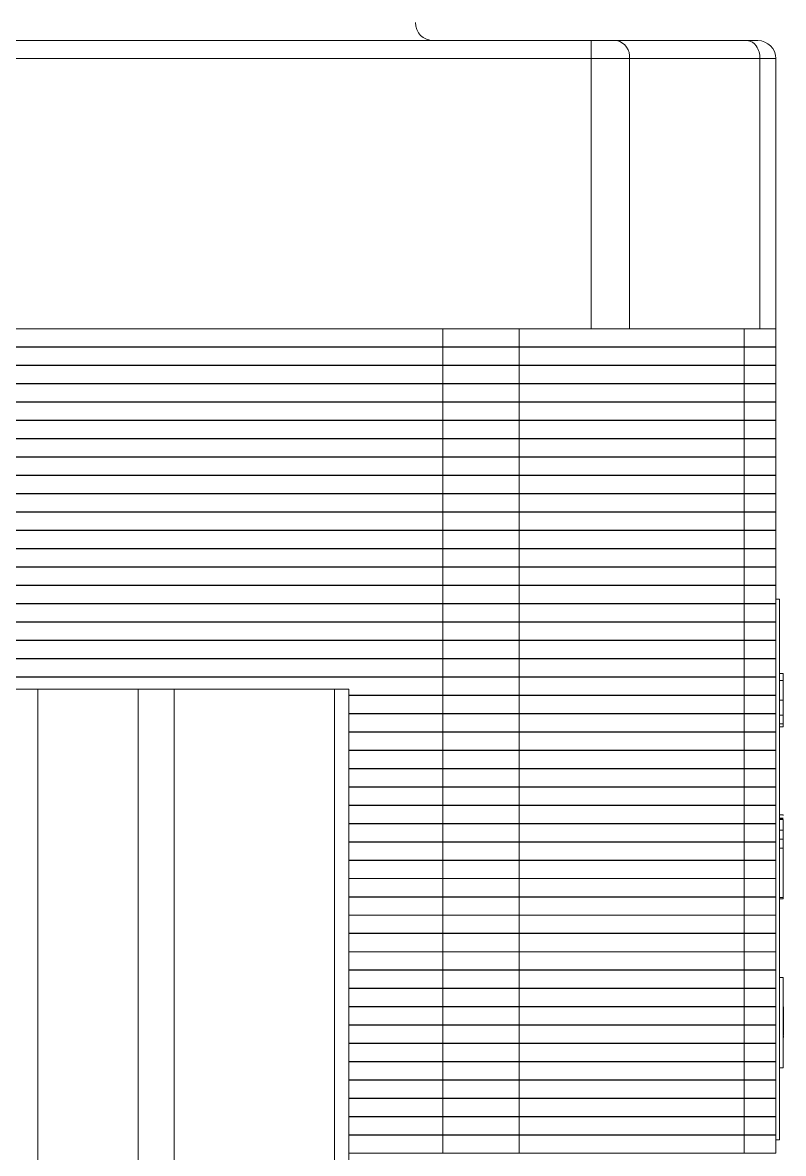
# Model space of a CAD drawing. Header units: millimetres. Extents: x -489 to 1607, y 116 to 1738.
# Drawn here: x -259.93 to -238.83, y 1331.75 to 1363.12 of the extents above; entities that cross this region are included whole.
import ezdxf

# ---------------------------------------------------------------- set-up
doc = ezdxf.new("R2010")
doc.units = ezdxf.units.MM

msp = doc.modelspace()

# ---------------------------------------------------------------- linework, layer by layer
at = {"color": 7, "linetype": 'Continuous', "lineweight": 15}
for p, q in [((-244.16, 1362.624), (-275.918, 1362.624)), ((-244.16, 1362.624), (-244.16, 1362.477)), ((-244.16, 1362.124), (-244.16, 1362.477)), ((-239.832, 1362.624), (-243.453, 1362.624)), ((-244.16, 1362.124), (-275.918, 1362.124)), ((-243.099, 1362.124), (-244.16, 1362.124)), ((-244.16, 1354.624), (-244.16, 1362.124)), ((-243.099, 1362.124), (-243.099, 1354.624)), ((-239.478, 1362.124), (-243.099, 1362.124)), ((-239.478, 1354.624), (-239.478, 1362.124)), ((-239.039, 1362.124), (-239.478, 1362.124)), ((-239.039, 1362.124), (-239.039, 1354.624)), ((-275.918, 1354.624), (-244.16, 1354.624)), ((-248.281, 1354.624), (-271.796, 1354.624)), ((-248.281, 1354.624), (-248.281, 1354.124)), ((-246.16, 1354.624), (-246.16, 1354.124)), ((-244.16, 1354.624), (-243.099, 1354.624)), ((-243.099, 1354.624), (-239.478, 1354.624)), ((-239.918, 1354.624), (-239.918, 1354.124)), ((-239.478, 1354.624), (-239.039, 1354.624)), ((-239.039, 1354.624), (-239.039, 1354.124)), ((-271.796, 1354.124), (-248.281, 1354.124)), ((-248.281, 1354.115), (-271.796, 1354.115)), ((-256.733, 1354.115), (-256.733, 1354.124)), ((-250.883, 1354.124), (-250.883, 1354.115)), ((-248.281, 1354.124), (-246.16, 1354.124)), ((-248.281, 1354.115), (-248.281, 1353.615)), ((-246.16, 1354.115), (-248.281, 1354.115)), ((-246.16, 1354.124), (-239.918, 1354.124)), ((-246.16, 1354.115), (-246.16, 1353.615)), ((-239.918, 1354.115), (-246.16, 1354.115)), ((-239.918, 1354.124), (-239.039, 1354.124)), ((-239.918, 1354.115), (-239.918, 1353.615)), ((-239.039, 1354.115), (-239.918, 1354.115)), ((-239.039, 1354.115), (-239.039, 1353.615)), ((-271.796, 1353.615), (-248.281, 1353.615)), ((-256.733, 1353.607), (-256.733, 1353.615)), ((-250.883, 1353.615), (-250.883, 1353.607)), ((-248.281, 1353.615), (-246.16, 1353.615)), ((-246.16, 1353.615), (-239.918, 1353.615)), ((-239.918, 1353.615), (-239.039, 1353.615)), ((-248.281, 1353.607), (-271.796, 1353.607)), ((-248.281, 1353.607), (-248.281, 1353.107)), ((-246.16, 1353.607), (-248.281, 1353.607)), ((-246.16, 1353.607), (-246.16, 1353.107)), ((-239.918, 1353.607), (-246.16, 1353.607)), ((-239.918, 1353.607), (-239.918, 1353.107)), ((-239.039, 1353.607), (-239.918, 1353.607)), ((-239.039, 1353.607), (-239.039, 1353.107)), ((-271.796, 1353.107), (-248.281, 1353.107)), ((-248.281, 1353.098), (-271.796, 1353.098)), ((-256.733, 1353.098), (-256.733, 1353.107)), ((-250.883, 1353.107), (-250.883, 1353.098)), ((-248.281, 1353.107), (-246.16, 1353.107)), ((-248.281, 1353.098), (-248.281, 1352.598)), ((-246.16, 1353.098), (-248.281, 1353.098)), ((-246.16, 1353.107), (-239.918, 1353.107)), ((-246.16, 1353.098), (-246.16, 1352.598)), ((-239.918, 1353.098), (-246.16, 1353.098)), ((-239.918, 1353.107), (-239.039, 1353.107)), ((-239.918, 1353.098), (-239.918, 1352.598)), ((-239.039, 1353.098), (-239.918, 1353.098)), ((-239.039, 1353.098), (-239.039, 1352.598)), ((-271.796, 1352.598), (-248.281, 1352.598)), ((-248.281, 1352.59), (-271.796, 1352.59)), ((-256.733, 1352.59), (-256.733, 1352.598)), ((-250.883, 1352.598), (-250.883, 1352.59)), ((-248.281, 1352.598), (-246.16, 1352.598)), ((-248.281, 1352.59), (-248.281, 1352.09)), ((-246.16, 1352.59), (-248.281, 1352.59)), ((-246.16, 1352.598), (-239.918, 1352.598)), ((-246.16, 1352.59), (-246.16, 1352.09)), ((-239.918, 1352.59), (-246.16, 1352.59)), ((-239.918, 1352.598), (-239.039, 1352.598)), ((-239.918, 1352.59), (-239.918, 1352.09)), ((-239.039, 1352.59), (-239.918, 1352.59)), ((-239.039, 1352.59), (-239.039, 1352.09)), ((-271.796, 1352.09), (-248.281, 1352.09)), ((-248.281, 1352.082), (-271.796, 1352.082)), ((-256.733, 1352.082), (-256.733, 1352.09)), ((-250.883, 1352.09), (-250.883, 1352.082)), ((-248.281, 1352.09), (-246.16, 1352.09)), ((-248.281, 1352.082), (-248.281, 1351.582)), ((-246.16, 1352.082), (-248.281, 1352.082)), ((-246.16, 1352.09), (-239.918, 1352.09)), ((-246.16, 1352.082), (-246.16, 1351.582)), ((-239.918, 1352.082), (-246.16, 1352.082)), ((-239.918, 1352.09), (-239.039, 1352.09)), ((-239.918, 1352.082), (-239.918, 1351.582)), ((-239.039, 1352.082), (-239.918, 1352.082)), ((-239.039, 1352.082), (-239.039, 1351.582)), ((-271.796, 1351.582), (-248.281, 1351.582)), ((-248.281, 1351.573), (-271.796, 1351.573)), ((-256.733, 1351.573), (-256.733, 1351.582)), ((-250.883, 1351.582), (-250.883, 1351.573)), ((-248.281, 1351.582), (-246.16, 1351.582)), ((-248.281, 1351.573), (-248.281, 1351.073)), ((-246.16, 1351.573), (-248.281, 1351.573)), ((-246.16, 1351.582), (-239.918, 1351.582)), ((-246.16, 1351.573), (-246.16, 1351.073)), ((-239.918, 1351.573), (-246.16, 1351.573)), ((-239.918, 1351.582), (-239.039, 1351.582)), ((-239.918, 1351.573), (-239.918, 1351.073)), ((-239.039, 1351.573), (-239.918, 1351.573)), ((-239.039, 1351.573), (-239.039, 1351.073)), ((-271.796, 1351.073), (-248.281, 1351.073)), ((-248.281, 1351.065), (-271.796, 1351.065)), ((-256.733, 1351.065), (-256.733, 1351.073)), ((-250.883, 1351.073), (-250.883, 1351.065)), ((-248.281, 1351.073), (-246.16, 1351.073)), ((-248.281, 1351.065), (-248.281, 1350.565)), ((-246.16, 1351.065), (-248.281, 1351.065)), ((-246.16, 1351.073), (-239.918, 1351.073)), ((-246.16, 1351.065), (-246.16, 1350.565)), ((-239.918, 1351.065), (-246.16, 1351.065)), ((-239.918, 1351.073), (-239.039, 1351.073)), ((-239.918, 1351.065), (-239.918, 1350.565)), ((-239.039, 1351.065), (-239.918, 1351.065)), ((-239.039, 1351.065), (-239.039, 1350.565)), ((-271.796, 1350.565), (-248.281, 1350.565)), ((-248.281, 1350.556), (-271.796, 1350.556)), ((-256.733, 1350.556), (-256.733, 1350.565)), ((-250.883, 1350.565), (-250.883, 1350.556)), ((-248.281, 1350.565), (-246.16, 1350.565)), ((-248.281, 1350.556), (-248.281, 1350.056)), ((-246.16, 1350.556), (-248.281, 1350.556)), ((-246.16, 1350.565), (-239.918, 1350.565)), ((-246.16, 1350.556), (-246.16, 1350.056)), ((-239.918, 1350.556), (-246.16, 1350.556)), ((-239.918, 1350.565), (-239.039, 1350.565)), ((-239.918, 1350.556), (-239.918, 1350.056)), ((-239.039, 1350.556), (-239.918, 1350.556)), ((-239.039, 1350.556), (-239.039, 1350.056)), ((-271.796, 1350.056), (-248.281, 1350.056)), ((-248.281, 1350.048), (-271.796, 1350.048)), ((-256.733, 1350.048), (-256.733, 1350.056)), ((-250.883, 1350.056), (-250.883, 1350.048)), ((-248.281, 1350.056), (-246.16, 1350.056)), ((-248.281, 1350.048), (-248.281, 1349.548)), ((-246.16, 1350.048), (-248.281, 1350.048)), ((-246.16, 1350.056), (-239.918, 1350.056)), ((-246.16, 1350.048), (-246.16, 1349.548)), ((-239.918, 1350.048), (-246.16, 1350.048)), ((-239.918, 1350.056), (-239.039, 1350.056)), ((-239.918, 1350.048), (-239.918, 1349.548)), ((-239.039, 1350.048), (-239.918, 1350.048)), ((-239.039, 1350.048), (-239.039, 1349.548)), ((-271.796, 1349.548), (-248.281, 1349.548)), ((-248.281, 1349.539), (-271.796, 1349.539)), ((-256.733, 1349.539), (-256.733, 1349.548)), ((-250.883, 1349.548), (-250.883, 1349.539)), ((-248.281, 1349.548), (-246.16, 1349.548)), ((-248.281, 1349.539), (-248.281, 1349.039)), ((-246.16, 1349.539), (-248.281, 1349.539)), ((-246.16, 1349.548), (-239.918, 1349.548)), ((-246.16, 1349.539), (-246.16, 1349.039)), ((-239.918, 1349.539), (-246.16, 1349.539)), ((-239.918, 1349.548), (-239.039, 1349.548)), ((-239.918, 1349.539), (-239.918, 1349.039)), ((-239.039, 1349.539), (-239.918, 1349.539)), ((-239.039, 1349.539), (-239.039, 1349.039)), ((-271.796, 1349.039), (-248.281, 1349.039)), ((-248.281, 1349.031), (-271.796, 1349.031)), ((-256.733, 1349.031), (-256.733, 1349.039)), ((-250.883, 1349.039), (-250.883, 1349.031)), ((-248.281, 1349.039), (-246.16, 1349.039)), ((-248.281, 1349.031), (-248.281, 1348.531)), ((-246.16, 1349.031), (-248.281, 1349.031)), ((-246.16, 1349.039), (-239.918, 1349.039)), ((-246.16, 1349.031), (-246.16, 1348.531)), ((-239.918, 1349.031), (-246.16, 1349.031)), ((-239.918, 1349.039), (-239.039, 1349.039)), ((-239.918, 1349.031), (-239.918, 1348.531)), ((-239.039, 1349.031), (-239.918, 1349.031)), ((-239.039, 1349.031), (-239.039, 1348.531)), ((-271.796, 1348.531), (-248.281, 1348.531)), ((-248.281, 1348.522), (-271.796, 1348.522)), ((-256.733, 1348.522), (-256.733, 1348.531)), ((-250.883, 1348.531), (-250.883, 1348.522)), ((-248.281, 1348.531), (-246.16, 1348.531)), ((-248.281, 1348.522), (-248.281, 1348.022)), ((-246.16, 1348.522), (-248.281, 1348.522)), ((-246.16, 1348.531), (-239.918, 1348.531)), ((-246.16, 1348.522), (-246.16, 1348.022)), ((-239.918, 1348.522), (-246.16, 1348.522)), ((-239.918, 1348.531), (-239.039, 1348.531)), ((-239.918, 1348.522), (-239.918, 1348.022)), ((-239.039, 1348.522), (-239.918, 1348.522)), ((-239.039, 1348.522), (-239.039, 1348.022)), ((-271.796, 1348.022), (-248.281, 1348.022)), ((-248.281, 1348.014), (-271.796, 1348.014)), ((-256.733, 1348.014), (-256.733, 1348.022)), ((-250.883, 1348.022), (-250.883, 1348.014)), ((-248.281, 1348.022), (-246.16, 1348.022)), ((-248.281, 1348.014), (-248.281, 1347.514)), ((-246.16, 1348.014), (-248.281, 1348.014)), ((-246.16, 1348.022), (-239.918, 1348.022)), ((-246.16, 1348.014), (-246.16, 1347.514)), ((-239.918, 1348.014), (-246.16, 1348.014)), ((-239.918, 1348.022), (-239.039, 1348.022)), ((-239.918, 1348.014), (-239.918, 1347.514)), ((-239.039, 1348.014), (-239.918, 1348.014)), ((-239.039, 1348.014), (-239.039, 1347.514)), ((-271.796, 1347.514), (-248.281, 1347.514)), ((-248.281, 1347.505), (-271.796, 1347.505)), ((-256.733, 1347.505), (-256.733, 1347.514)), ((-250.883, 1347.514), (-250.883, 1347.505)), ((-248.281, 1347.514), (-246.16, 1347.514)), ((-248.281, 1347.505), (-248.281, 1347.005)), ((-246.16, 1347.505), (-248.281, 1347.505)), ((-246.16, 1347.514), (-239.918, 1347.514)), ((-246.16, 1347.505), (-246.16, 1347.005)), ((-239.918, 1347.505), (-246.16, 1347.505)), ((-239.918, 1347.514), (-239.039, 1347.514)), ((-239.918, 1347.505), (-239.918, 1347.005)), ((-239.039, 1347.505), (-239.918, 1347.505)), ((-239.039, 1347.505), (-239.039, 1347.124)), ((-239.039, 1347.124), (-239.039, 1332.124)), ((-239.039, 1347.124), (-238.939, 1347.124)), ((-238.939, 1332.124), (-238.939, 1347.124)), ((-271.796, 1347.005), (-248.281, 1347.005)), ((-248.281, 1346.997), (-271.796, 1346.997)), ((-256.733, 1346.997), (-256.733, 1347.005)), ((-250.883, 1347.005), (-250.883, 1346.997)), ((-248.281, 1347.005), (-246.16, 1347.005)), ((-248.281, 1346.997), (-248.281, 1346.497)), ((-246.16, 1346.997), (-248.281, 1346.997)), ((-246.16, 1347.005), (-239.918, 1347.005)), ((-246.16, 1346.997), (-246.16, 1346.497)), ((-239.918, 1346.997), (-246.16, 1346.997)), ((-239.918, 1347.005), (-239.039, 1347.005)), ((-239.918, 1346.997), (-239.918, 1346.497)), ((-239.039, 1346.997), (-239.918, 1346.997)), ((-271.796, 1346.497), (-248.281, 1346.497)), ((-248.281, 1346.488), (-271.796, 1346.488)), ((-256.733, 1346.488), (-256.733, 1346.497)), ((-250.883, 1346.497), (-250.883, 1346.488)), ((-248.281, 1346.497), (-246.16, 1346.497)), ((-248.281, 1346.488), (-248.281, 1345.988)), ((-246.16, 1346.488), (-248.281, 1346.488)), ((-246.16, 1346.497), (-239.918, 1346.497)), ((-246.16, 1346.488), (-246.16, 1345.988)), ((-239.918, 1346.488), (-246.16, 1346.488)), ((-239.918, 1346.497), (-239.039, 1346.497)), ((-239.918, 1346.488), (-239.918, 1345.988)), ((-239.039, 1346.488), (-239.918, 1346.488)), ((-271.796, 1345.988), (-248.281, 1345.988)), ((-248.281, 1345.98), (-271.796, 1345.98)), ((-256.733, 1345.98), (-256.733, 1345.988)), ((-250.883, 1345.988), (-250.883, 1345.98)), ((-248.281, 1345.988), (-246.16, 1345.988)), ((-248.281, 1345.98), (-248.281, 1345.48)), ((-246.16, 1345.98), (-248.281, 1345.98)), ((-246.16, 1345.988), (-239.918, 1345.988)), ((-246.16, 1345.98), (-246.16, 1345.48)), ((-239.918, 1345.98), (-246.16, 1345.98)), ((-239.918, 1345.988), (-239.039, 1345.988)), ((-239.918, 1345.98), (-239.918, 1345.48)), ((-239.039, 1345.98), (-239.918, 1345.98)), ((-271.796, 1345.48), (-248.281, 1345.48)), ((-248.281, 1345.471), (-271.796, 1345.471)), ((-256.733, 1345.471), (-256.733, 1345.48)), ((-250.883, 1345.48), (-250.883, 1345.471)), ((-248.281, 1345.48), (-246.16, 1345.48)), ((-248.281, 1345.471), (-248.281, 1344.971)), ((-246.16, 1345.471), (-248.281, 1345.471)), ((-246.16, 1345.48), (-239.918, 1345.48)), ((-246.16, 1345.471), (-246.16, 1344.971)), ((-239.918, 1345.471), (-246.16, 1345.471)), ((-239.918, 1345.48), (-239.039, 1345.48)), ((-239.918, 1345.471), (-239.918, 1344.971)), ((-239.039, 1345.471), (-239.918, 1345.471)), ((-271.796, 1344.971), (-248.281, 1344.971)), ((-248.281, 1344.963), (-271.796, 1344.963)), ((-256.733, 1344.963), (-256.733, 1344.971)), ((-250.883, 1344.971), (-250.883, 1344.963)), ((-248.281, 1344.971), (-246.16, 1344.971)), ((-248.281, 1344.963), (-248.281, 1344.463)), ((-246.16, 1344.963), (-248.281, 1344.963)), ((-246.16, 1344.971), (-239.918, 1344.971)), ((-246.16, 1344.963), (-246.16, 1344.463)), ((-239.918, 1344.963), (-246.16, 1344.963)), ((-239.918, 1344.971), (-239.039, 1344.971)), ((-239.918, 1344.963), (-239.918, 1344.463)), ((-239.039, 1344.963), (-239.918, 1344.963)), ((-238.839, 1345.065), (-238.939, 1345.065)), ((-238.839, 1344.87), (-238.939, 1344.87)), ((-259.512, 1344.624), (-262.253, 1344.624)), ((-259.512, 894.624), (-259.512, 1344.624)), ((-256.684, 1344.624), (-259.512, 1344.624)), ((-256.733, 894.624), (-256.733, 1344.624)), ((-255.733, 1344.624), (-256.733, 1344.624)), ((-255.733, 1344.624), (-255.733, 894.624)), ((-251.283, 1344.624), (-255.733, 1344.624)), ((-251.283, 894.624), (-251.283, 1344.624)), ((-250.883, 1344.624), (-251.283, 1344.624)), ((-250.883, 1344.624), (-250.883, 894.624)), ((-250.883, 1344.463), (-248.281, 1344.463)), ((-248.281, 1344.454), (-250.883, 1344.454)), ((-248.281, 1344.463), (-246.16, 1344.463)), ((-248.281, 1344.454), (-248.281, 1343.954)), ((-246.16, 1344.454), (-248.281, 1344.454)), ((-246.16, 1344.463), (-239.918, 1344.463)), ((-246.16, 1344.454), (-246.16, 1343.954)), ((-239.918, 1344.454), (-246.16, 1344.454)), ((-239.918, 1344.463), (-239.039, 1344.463)), ((-239.918, 1344.454), (-239.918, 1343.954)), ((-239.039, 1344.454), (-239.918, 1344.454)), ((-238.839, 1344.324), (-238.939, 1344.324)), ((-250.883, 1343.954), (-248.281, 1343.954)), ((-248.281, 1343.946), (-250.883, 1343.946)), ((-248.281, 1343.954), (-246.16, 1343.954)), ((-248.281, 1343.946), (-248.281, 1343.446)), ((-246.16, 1343.946), (-248.281, 1343.946)), ((-246.16, 1343.954), (-239.918, 1343.954)), ((-246.16, 1343.946), (-246.16, 1343.446)), ((-239.918, 1343.946), (-246.16, 1343.946)), ((-239.918, 1343.954), (-239.039, 1343.954)), ((-239.918, 1343.946), (-239.918, 1343.446)), ((-239.039, 1343.946), (-239.918, 1343.946)), ((-238.839, 1343.906), (-238.939, 1343.906)), ((-238.939, 1343.662), (-238.839, 1343.662)), ((-238.839, 1343.585), (-238.939, 1343.585)), ((-250.883, 1343.446), (-248.281, 1343.446)), ((-248.281, 1343.437), (-250.883, 1343.437)), ((-248.281, 1343.446), (-246.16, 1343.446)), ((-248.281, 1343.437), (-248.281, 1342.937)), ((-246.16, 1343.437), (-248.281, 1343.437)), ((-246.16, 1343.446), (-239.918, 1343.446)), ((-246.16, 1343.437), (-246.16, 1342.937)), ((-239.918, 1343.437), (-246.16, 1343.437)), ((-239.918, 1343.446), (-239.039, 1343.446)), ((-239.918, 1343.437), (-239.918, 1342.937)), ((-239.039, 1343.437), (-239.918, 1343.437)), ((-250.883, 1342.937), (-248.281, 1342.937)), ((-248.281, 1342.929), (-250.883, 1342.929)), ((-248.281, 1342.937), (-246.16, 1342.937)), ((-248.281, 1342.929), (-248.281, 1342.429)), ((-246.16, 1342.929), (-248.281, 1342.929)), ((-246.16, 1342.937), (-239.918, 1342.937)), ((-246.16, 1342.929), (-246.16, 1342.429)), ((-239.918, 1342.929), (-246.16, 1342.929)), ((-239.918, 1342.937), (-239.039, 1342.937)), ((-239.918, 1342.929), (-239.918, 1342.429)), ((-239.039, 1342.929), (-239.918, 1342.929)), ((-250.883, 1342.429), (-248.281, 1342.429)), ((-248.281, 1342.421), (-250.883, 1342.421)), ((-248.281, 1342.429), (-246.16, 1342.429)), ((-248.281, 1342.421), (-248.281, 1341.921)), ((-246.16, 1342.421), (-248.281, 1342.421)), ((-246.16, 1342.429), (-239.918, 1342.429)), ((-246.16, 1342.421), (-246.16, 1341.921)), ((-239.918, 1342.421), (-246.16, 1342.421)), ((-239.918, 1342.429), (-239.039, 1342.429)), ((-239.918, 1342.421), (-239.918, 1341.921)), ((-239.039, 1342.421), (-239.918, 1342.421)), ((-250.883, 1341.921), (-248.281, 1341.921)), ((-248.281, 1341.912), (-250.883, 1341.912)), ((-248.281, 1341.921), (-246.16, 1341.921)), ((-248.281, 1341.912), (-248.281, 1341.412)), ((-246.16, 1341.912), (-248.281, 1341.912)), ((-246.16, 1341.921), (-239.918, 1341.921)), ((-246.16, 1341.912), (-246.16, 1341.412)), ((-239.918, 1341.912), (-246.16, 1341.912)), ((-239.918, 1341.921), (-239.039, 1341.921)), ((-239.918, 1341.912), (-239.918, 1341.412)), ((-239.039, 1341.912), (-239.918, 1341.912)), ((-250.883, 1341.412), (-248.281, 1341.412)), ((-248.281, 1341.404), (-250.883, 1341.404)), ((-248.281, 1341.412), (-246.16, 1341.412)), ((-248.281, 1341.404), (-248.281, 1340.904)), ((-246.16, 1341.404), (-248.281, 1341.404)), ((-246.16, 1341.412), (-239.918, 1341.412)), ((-246.16, 1341.404), (-246.16, 1340.904)), ((-239.918, 1341.404), (-246.16, 1341.404)), ((-239.918, 1341.412), (-239.039, 1341.412)), ((-239.918, 1341.404), (-239.918, 1340.904)), ((-239.039, 1341.404), (-239.918, 1341.404)), ((-238.839, 1341.137), (-238.939, 1341.137)), ((-238.839, 1341.12), (-238.839, 1341.137)), ((-250.883, 1340.904), (-248.281, 1340.904)), ((-248.281, 1340.895), (-250.883, 1340.895)), ((-248.281, 1340.904), (-246.16, 1340.904)), ((-248.281, 1340.895), (-248.281, 1340.395)), ((-246.16, 1340.895), (-248.281, 1340.895)), ((-246.16, 1340.904), (-239.918, 1340.904)), ((-246.16, 1340.895), (-246.16, 1340.395)), ((-239.918, 1340.895), (-246.16, 1340.895)), ((-239.918, 1340.904), (-239.039, 1340.904)), ((-239.918, 1340.895), (-239.918, 1340.395)), ((-239.039, 1340.895), (-239.918, 1340.895)), ((-238.839, 1341.049), (-238.939, 1341.049)), ((-238.839, 1341.035), (-238.939, 1341.035)), ((-238.839, 1341.007), (-238.939, 1341.007)), ((-238.839, 1340.72), (-238.939, 1340.72)), ((-238.839, 1340.468), (-238.939, 1340.468)), ((-238.839, 1340.468), (-238.839, 1340.213)), ((-250.883, 1340.395), (-248.281, 1340.395)), ((-248.281, 1340.387), (-250.883, 1340.387)), ((-248.281, 1340.395), (-246.16, 1340.395)), ((-248.281, 1340.387), (-248.281, 1339.887)), ((-246.16, 1340.387), (-248.281, 1340.387)), ((-246.16, 1340.395), (-239.918, 1340.395)), ((-246.16, 1340.387), (-246.16, 1339.887)), ((-239.918, 1340.387), (-246.16, 1340.387)), ((-239.918, 1340.395), (-239.039, 1340.395)), ((-239.918, 1340.387), (-239.918, 1339.887)), ((-239.039, 1340.387), (-239.918, 1340.387)), ((-238.839, 1340.213), (-238.939, 1340.213)), ((-238.839, 1340.213), (-238.839, 1338.85)), ((-250.883, 1339.887), (-248.281, 1339.887)), ((-248.281, 1339.878), (-250.883, 1339.878)), ((-248.281, 1339.887), (-246.16, 1339.887)), ((-248.281, 1339.878), (-248.281, 1339.378)), ((-246.16, 1339.878), (-248.281, 1339.878)), ((-246.16, 1339.887), (-239.918, 1339.887)), ((-246.16, 1339.878), (-246.16, 1339.378)), ((-239.918, 1339.878), (-246.16, 1339.878)), ((-239.918, 1339.887), (-239.039, 1339.887)), ((-239.918, 1339.878), (-239.918, 1339.378)), ((-239.039, 1339.878), (-239.918, 1339.878)), ((-250.883, 1339.378), (-248.281, 1339.378)), ((-248.281, 1339.37), (-250.883, 1339.37)), ((-248.281, 1339.378), (-246.16, 1339.378)), ((-248.281, 1339.37), (-248.281, 1338.87)), ((-246.16, 1339.37), (-248.281, 1339.37)), ((-246.16, 1339.378), (-239.918, 1339.378)), ((-246.16, 1339.37), (-246.16, 1338.87)), ((-239.918, 1339.37), (-246.16, 1339.37)), ((-239.918, 1339.378), (-239.039, 1339.378)), ((-239.918, 1339.37), (-239.918, 1338.87)), ((-239.039, 1339.37), (-239.918, 1339.37)), ((-250.883, 1338.87), (-248.281, 1338.87)), ((-248.281, 1338.87), (-246.16, 1338.87)), ((-246.16, 1338.87), (-239.918, 1338.87)), ((-239.918, 1338.87), (-239.039, 1338.87)), ((-248.281, 1338.861), (-250.883, 1338.861)), ((-248.281, 1338.861), (-248.281, 1338.361)), ((-246.16, 1338.861), (-248.281, 1338.861)), ((-246.16, 1338.861), (-246.16, 1338.361)), ((-239.918, 1338.861), (-246.16, 1338.861)), ((-239.918, 1338.861), (-239.918, 1338.361)), ((-239.039, 1338.861), (-239.918, 1338.861)), ((-238.839, 1338.85), (-238.939, 1338.85)), ((-238.839, 1338.814), (-238.939, 1338.814)), ((-250.883, 1338.361), (-248.281, 1338.361)), ((-248.281, 1338.353), (-250.883, 1338.353)), ((-248.281, 1338.361), (-246.16, 1338.361)), ((-248.281, 1338.353), (-248.281, 1337.853)), ((-246.16, 1338.353), (-248.281, 1338.353)), ((-246.16, 1338.361), (-239.918, 1338.361)), ((-246.16, 1338.353), (-246.16, 1337.853)), ((-239.918, 1338.353), (-246.16, 1338.353)), ((-239.918, 1338.361), (-239.039, 1338.361)), ((-239.918, 1338.353), (-239.918, 1337.853)), ((-239.039, 1338.353), (-239.918, 1338.353)), ((-250.883, 1337.853), (-248.281, 1337.853)), ((-248.281, 1337.844), (-250.883, 1337.844)), ((-248.281, 1337.853), (-246.16, 1337.853)), ((-248.281, 1337.844), (-248.281, 1337.344)), ((-246.16, 1337.844), (-248.281, 1337.844)), ((-246.16, 1337.853), (-239.918, 1337.853)), ((-246.16, 1337.844), (-246.16, 1337.344)), ((-239.918, 1337.844), (-246.16, 1337.844)), ((-239.918, 1337.853), (-239.039, 1337.853)), ((-239.918, 1337.844), (-239.918, 1337.344)), ((-239.039, 1337.844), (-239.918, 1337.844)), ((-250.883, 1337.344), (-248.281, 1337.344)), ((-248.281, 1337.336), (-250.883, 1337.336)), ((-248.281, 1337.344), (-246.16, 1337.344)), ((-248.281, 1337.336), (-248.281, 1336.836)), ((-246.16, 1337.336), (-248.281, 1337.336)), ((-246.16, 1337.344), (-239.918, 1337.344)), ((-246.16, 1337.336), (-246.16, 1336.836)), ((-239.918, 1337.336), (-246.16, 1337.336)), ((-239.918, 1337.344), (-239.039, 1337.344)), ((-239.918, 1337.336), (-239.918, 1336.836)), ((-239.039, 1337.336), (-239.918, 1337.336)), ((-250.883, 1336.836), (-248.281, 1336.836)), ((-248.281, 1336.827), (-250.883, 1336.827)), ((-248.281, 1336.836), (-246.16, 1336.836)), ((-248.281, 1336.827), (-248.281, 1336.327)), ((-246.16, 1336.827), (-248.281, 1336.827)), ((-246.16, 1336.836), (-239.918, 1336.836)), ((-246.16, 1336.827), (-246.16, 1336.327)), ((-239.918, 1336.827), (-246.16, 1336.827)), ((-239.918, 1336.836), (-239.039, 1336.836)), ((-239.918, 1336.827), (-239.918, 1336.327)), ((-239.039, 1336.827), (-239.918, 1336.827)), ((-238.839, 1336.624), (-238.939, 1336.624)), ((-238.839, 1334.124), (-238.839, 1336.624)), ((-250.883, 1336.327), (-248.281, 1336.327)), ((-248.281, 1336.319), (-250.883, 1336.319)), ((-248.281, 1336.327), (-246.16, 1336.327)), ((-248.281, 1336.319), (-248.281, 1335.819)), ((-246.16, 1336.319), (-248.281, 1336.319)), ((-246.16, 1336.327), (-239.918, 1336.327)), ((-246.16, 1336.319), (-246.16, 1335.819)), ((-239.918, 1336.319), (-246.16, 1336.319)), ((-239.918, 1336.327), (-239.039, 1336.327)), ((-239.918, 1336.319), (-239.918, 1335.819)), ((-239.039, 1336.319), (-239.918, 1336.319)), ((-250.883, 1335.819), (-248.281, 1335.819)), ((-248.281, 1335.81), (-250.883, 1335.81)), ((-248.281, 1335.819), (-246.16, 1335.819)), ((-248.281, 1335.81), (-248.281, 1335.31)), ((-246.16, 1335.81), (-248.281, 1335.81)), ((-246.16, 1335.819), (-239.918, 1335.819)), ((-246.16, 1335.81), (-246.16, 1335.31)), ((-239.918, 1335.81), (-246.16, 1335.81)), ((-239.918, 1335.819), (-239.039, 1335.819)), ((-239.918, 1335.81), (-239.918, 1335.31)), ((-239.039, 1335.81), (-239.918, 1335.81)), ((-238.829, 1335.965), (-238.839, 1335.965)), ((-238.829, 1335.817), (-238.839, 1335.817)), ((-250.883, 1335.31), (-248.281, 1335.31)), ((-248.281, 1335.302), (-250.883, 1335.302)), ((-248.281, 1335.31), (-246.16, 1335.31)), ((-248.281, 1335.302), (-248.281, 1334.802)), ((-246.16, 1335.302), (-248.281, 1335.302)), ((-246.16, 1335.31), (-239.918, 1335.31)), ((-246.16, 1335.302), (-246.16, 1334.802)), ((-239.918, 1335.302), (-246.16, 1335.302)), ((-239.918, 1335.31), (-239.039, 1335.31)), ((-239.918, 1335.302), (-239.918, 1334.802)), ((-239.039, 1335.302), (-239.918, 1335.302)), ((-238.829, 1335.395), (-238.839, 1335.395)), ((-250.883, 1334.802), (-248.281, 1334.802)), ((-248.281, 1334.793), (-250.883, 1334.793)), ((-248.281, 1334.802), (-246.16, 1334.802)), ((-248.281, 1334.793), (-248.281, 1334.293)), ((-246.16, 1334.793), (-248.281, 1334.793)), ((-246.16, 1334.802), (-239.918, 1334.802)), ((-246.16, 1334.793), (-246.16, 1334.293)), ((-239.918, 1334.793), (-246.16, 1334.793)), ((-239.918, 1334.802), (-239.039, 1334.802)), ((-239.918, 1334.793), (-239.918, 1334.293)), ((-239.039, 1334.793), (-239.918, 1334.793)), ((-238.829, 1335.023), (-238.839, 1335.023)), ((-238.839, 1334.854), (-238.829, 1334.854)), ((-250.883, 1334.293), (-248.281, 1334.293)), ((-248.281, 1334.285), (-250.883, 1334.285)), ((-248.281, 1334.293), (-246.16, 1334.293)), ((-248.281, 1334.285), (-248.281, 1333.785)), ((-246.16, 1334.285), (-248.281, 1334.285)), ((-246.16, 1334.293), (-239.918, 1334.293)), ((-246.16, 1334.285), (-246.16, 1333.785)), ((-239.918, 1334.285), (-246.16, 1334.285)), ((-239.918, 1334.293), (-239.039, 1334.293)), ((-239.918, 1334.285), (-239.918, 1333.785)), ((-239.039, 1334.285), (-239.918, 1334.285)), ((-238.839, 1334.124), (-238.939, 1334.124)), ((-250.883, 1333.785), (-248.281, 1333.785)), ((-248.281, 1333.776), (-250.883, 1333.776)), ((-248.281, 1333.785), (-246.16, 1333.785)), ((-248.281, 1333.776), (-248.281, 1333.276)), ((-246.16, 1333.776), (-248.281, 1333.776)), ((-246.16, 1333.785), (-239.918, 1333.785)), ((-246.16, 1333.776), (-246.16, 1333.276)), ((-239.918, 1333.776), (-246.16, 1333.776)), ((-239.918, 1333.785), (-239.039, 1333.785)), ((-239.918, 1333.776), (-239.918, 1333.276)), ((-239.039, 1333.776), (-239.918, 1333.776)), ((-250.883, 1333.276), (-248.281, 1333.276)), ((-248.281, 1333.268), (-250.883, 1333.268)), ((-248.281, 1333.276), (-246.16, 1333.276)), ((-248.281, 1333.268), (-248.281, 1332.768)), ((-246.16, 1333.268), (-248.281, 1333.268)), ((-246.16, 1333.276), (-239.918, 1333.276)), ((-246.16, 1333.268), (-246.16, 1332.768)), ((-239.918, 1333.268), (-246.16, 1333.268)), ((-239.918, 1333.276), (-239.039, 1333.276)), ((-239.918, 1333.268), (-239.918, 1332.768)), ((-239.039, 1333.268), (-239.918, 1333.268)), ((-250.883, 1332.768), (-248.281, 1332.768)), ((-248.281, 1332.759), (-250.883, 1332.759)), ((-248.281, 1332.768), (-246.16, 1332.768)), ((-248.281, 1332.759), (-248.281, 1332.259)), ((-246.16, 1332.759), (-248.281, 1332.759)), ((-246.16, 1332.768), (-239.918, 1332.768)), ((-246.16, 1332.759), (-246.16, 1332.259)), ((-239.918, 1332.759), (-246.16, 1332.759)), ((-239.918, 1332.768), (-239.039, 1332.768)), ((-239.918, 1332.759), (-239.918, 1332.259)), ((-239.039, 1332.759), (-239.918, 1332.759)), ((-250.883, 1332.259), (-248.281, 1332.259)), ((-248.281, 1332.251), (-250.883, 1332.251)), ((-248.281, 1332.259), (-246.16, 1332.259)), ((-248.281, 1332.251), (-248.281, 1331.751)), ((-246.16, 1332.251), (-248.281, 1332.251)), ((-246.16, 1332.259), (-239.918, 1332.259)), ((-246.16, 1332.251), (-246.16, 1331.751)), ((-239.918, 1332.251), (-246.16, 1332.251)), ((-239.918, 1332.259), (-239.039, 1332.259)), ((-239.918, 1332.251), (-239.918, 1331.751)), ((-239.039, 1332.251), (-239.918, 1332.251)), ((-239.039, 1332.124), (-239.039, 1331.751)), ((-238.939, 1332.124), (-239.039, 1332.124)), ((-250.883, 1331.751), (-248.281, 1331.751)), ((-248.281, 1331.751), (-246.16, 1331.751)), ((-246.16, 1331.751), (-239.918, 1331.751)), ((-239.918, 1331.751), (-239.039, 1331.751))]:
    msp.add_line(p, q, dxfattribs=at)
at = {"color": 8, "linetype": 'Continuous', "lineweight": 15}
for p, q in [((-259.512, 1354.115), (-259.512, 1354.124)), ((-255.733, 1354.124), (-255.733, 1354.115)), ((-251.283, 1354.115), (-251.283, 1354.124)), ((-259.512, 1353.607), (-259.512, 1353.615)), ((-255.733, 1353.615), (-255.733, 1353.607)), ((-251.283, 1353.607), (-251.283, 1353.615)), ((-259.512, 1353.098), (-259.512, 1353.107)), ((-255.733, 1353.107), (-255.733, 1353.098)), ((-251.283, 1353.098), (-251.283, 1353.107)), ((-259.512, 1352.59), (-259.512, 1352.598)), ((-255.733, 1352.598), (-255.733, 1352.59)), ((-251.283, 1352.59), (-251.283, 1352.598)), ((-259.512, 1352.082), (-259.512, 1352.09)), ((-255.733, 1352.09), (-255.733, 1352.082)), ((-251.283, 1352.082), (-251.283, 1352.09)), ((-259.512, 1351.573), (-259.512, 1351.582)), ((-255.733, 1351.582), (-255.733, 1351.573)), ((-251.283, 1351.573), (-251.283, 1351.582)), ((-259.512, 1351.065), (-259.512, 1351.073)), ((-255.733, 1351.073), (-255.733, 1351.065)), ((-251.283, 1351.065), (-251.283, 1351.073)), ((-259.512, 1350.556), (-259.512, 1350.565)), ((-255.733, 1350.565), (-255.733, 1350.556)), ((-251.283, 1350.556), (-251.283, 1350.565)), ((-259.512, 1350.048), (-259.512, 1350.056)), ((-255.733, 1350.056), (-255.733, 1350.048)), ((-251.283, 1350.048), (-251.283, 1350.056)), ((-259.512, 1349.539), (-259.512, 1349.548)), ((-255.733, 1349.548), (-255.733, 1349.539)), ((-251.283, 1349.539), (-251.283, 1349.548)), ((-259.512, 1349.031), (-259.512, 1349.039)), ((-255.733, 1349.039), (-255.733, 1349.031)), ((-251.283, 1349.031), (-251.283, 1349.039)), ((-259.512, 1348.522), (-259.512, 1348.531)), ((-255.733, 1348.531), (-255.733, 1348.522)), ((-251.283, 1348.522), (-251.283, 1348.531)), ((-259.512, 1348.014), (-259.512, 1348.022)), ((-255.733, 1348.022), (-255.733, 1348.014)), ((-251.283, 1348.014), (-251.283, 1348.022)), ((-259.512, 1347.505), (-259.512, 1347.514)), ((-255.733, 1347.514), (-255.733, 1347.505)), ((-251.283, 1347.505), (-251.283, 1347.514)), ((-259.512, 1346.997), (-259.512, 1347.005)), ((-255.733, 1347.005), (-255.733, 1346.997)), ((-251.283, 1346.997), (-251.283, 1347.005)), ((-259.512, 1346.488), (-259.512, 1346.497)), ((-255.733, 1346.497), (-255.733, 1346.488)), ((-251.283, 1346.488), (-251.283, 1346.497)), ((-259.512, 1345.98), (-259.512, 1345.988)), ((-255.733, 1345.988), (-255.733, 1345.98)), ((-251.283, 1345.98), (-251.283, 1345.988)), ((-259.512, 1345.471), (-259.512, 1345.48)), ((-255.733, 1345.48), (-255.733, 1345.471)), ((-251.283, 1345.471), (-251.283, 1345.48)), ((-259.512, 1344.963), (-259.512, 1344.971)), ((-255.733, 1344.971), (-255.733, 1344.963)), ((-251.283, 1344.963), (-251.283, 1344.971))]:
    msp.add_line(p, q, dxfattribs=at)
at = {"color": 7, "linetype": 'Continuous', "lineweight": 15}
for centre, radius, start, end in [((-248.539, 1363.124), 0.5, 180, 270), ((-243.541, 1362.186), 0.446, 351.9472, 78.5809), ((-239.847, 1362.311), 0.313, 32.0842, 87.2052), ((-240.097, 1362.135), 0.619, 359.0032, 33.6433), ((-239.539, 1362.124), 0.5, 0, 90)]:
    msp.add_arc(centre, radius, start, end, dxfattribs=at)
for points, knots in [([(-243.453, 1362.624), (-243.556, 1362.624), (-243.763, 1362.624), (-244.028, 1362.624), (-244.16, 1362.624)], [0, 0, 0, 0, 0.4996, 1, 1, 1, 1]), ([(-239.539, 1362.624), (-239.552, 1362.624), (-239.58, 1362.624), (-239.748, 1362.624), (-239.832, 1362.624)], [0, 0, 0, 0, 0.499595, 1, 1, 1, 1]), ([(-238.839, 1344.87), (-238.839, 1344.911), (-238.839, 1344.994), (-238.839, 1345.057), (-238.839, 1345.063), (-238.839, 1345.065)], [0, 0, 0, 0, 0.33888, 0.683183, 1, 1, 1, 1]), ([(-238.839, 1344.324), (-238.839, 1344.391), (-238.839, 1344.526), (-238.839, 1344.716), (-238.839, 1344.82), (-238.839, 1344.87)], [0, 0, 0, 0, 0.337748, 0.680212, 1, 1, 1, 1]), ([(-238.839, 1343.906), (-238.839, 1343.967), (-238.839, 1344.063), (-238.839, 1344.207), (-238.839, 1344.285), (-238.839, 1344.324)], [0, 0, 0, 0, 0.462018, 0.728947, 1, 1, 1, 1]), ([(-238.839, 1343.946), (-238.839, 1343.93), (-238.839, 1343.899), (-238.839, 1343.842), (-238.839, 1343.805), (-238.839, 1343.781)], [0, 0, 0, 0, 0.26168, 0.523774, 1, 1, 1, 1]), ([(-238.839, 1343.662), (-238.839, 1343.679), (-238.839, 1343.723), (-238.839, 1343.808), (-238.839, 1343.879), (-238.839, 1343.906)], [0, 0, 0, 0, 0.278876, 0.731705, 1, 1, 1, 1]), ([(-238.839, 1343.585), (-238.839, 1343.587), (-238.839, 1343.589), (-238.839, 1343.624), (-238.839, 1343.649), (-238.839, 1343.662)], [0, 0, 0, 0, 0.487142, 0.74201, 1, 1, 1, 1]), ([(-238.839, 1341.007), (-238.839, 1340.978), (-238.839, 1340.921), (-238.839, 1340.821), (-238.839, 1340.759), (-238.839, 1340.72)], [0, 0, 0, 0, 0.268532, 0.537494, 1, 1, 1, 1]), ([(-238.839, 1340.72), (-238.839, 1340.677), (-238.839, 1340.607), (-238.839, 1340.527), (-238.839, 1340.487), (-238.839, 1340.468)], [0, 0, 0, 0, 0.4321992, 0.715229, 1, 1, 1, 1]), ([(-238.839, 1338.85), (-238.839, 1338.847), (-238.839, 1338.829), (-238.839, 1338.818), (-238.839, 1338.815), (-238.839, 1338.814)], [0, 0, 0, 0, 0.09788, 0.545975, 1, 1, 1, 1]), ([(-238.829, 1335.395), (-238.829, 1335.398), (-238.829, 1335.408), (-238.829, 1335.421), (-238.829, 1335.438), (-238.829, 1335.461), (-238.829, 1335.508), (-238.829, 1335.561), (-238.829, 1335.626), (-238.829, 1335.687), (-238.829, 1335.737), (-238.829, 1335.767), (-238.829, 1335.777), (-238.829, 1335.788), (-238.829, 1335.799), (-238.829, 1335.809), (-238.829, 1335.814), (-238.829, 1335.817)], [0, 0, 0, 0, 0.022354, 0.067131, 0.08949, 0.134284, 0.22382, 0.40303, 0.492549, 0.669861, 0.834508, 0.875853, 0.896551, 0.917242, 0.958635, 0.979281, 1, 1, 1, 1]), ([(-238.829, 1335.023), (-238.829, 1335.026), (-238.829, 1335.032), (-238.829, 1335.041), (-238.829, 1335.052), (-238.829, 1335.073), (-238.829, 1335.114), (-238.829, 1335.163), (-238.829, 1335.214), (-238.829, 1335.263), (-238.829, 1335.306), (-238.829, 1335.339), (-238.829, 1335.35), (-238.829, 1335.362), (-238.829, 1335.374), (-238.829, 1335.386), (-238.829, 1335.392), (-238.829, 1335.395)], [0, 0, 0, 0, 0.0255062, 0.0510124, 0.0764812, 0.1275065, 0.2294715, 0.43385, 0.535924, 0.638052, 0.8186133, 0.8639609, 0.8865819, 0.9092713, 0.954641, 0.9773215, 1, 1, 1, 1]), ([(-238.829, 1334.958), (-238.829, 1334.959), (-238.829, 1334.961), (-238.829, 1334.965), (-238.829, 1334.969), (-238.829, 1334.973), (-238.829, 1334.977), (-238.829, 1334.982), (-238.829, 1334.986), (-238.829, 1334.995), (-238.829, 1335.004), (-238.829, 1335.011), (-238.829, 1335.013)], [0, 0, 0, 0, 0.079998, 0.119885, 0.199883, 0.279768, 0.360076, 0.439962, 0.520158, 0.599821, 0.920031, 1, 1, 1, 1])]:
    msp.add_open_spline(points, degree=3, knots=knots, dxfattribs=at)

doc.saveas('drawing.dxf')
